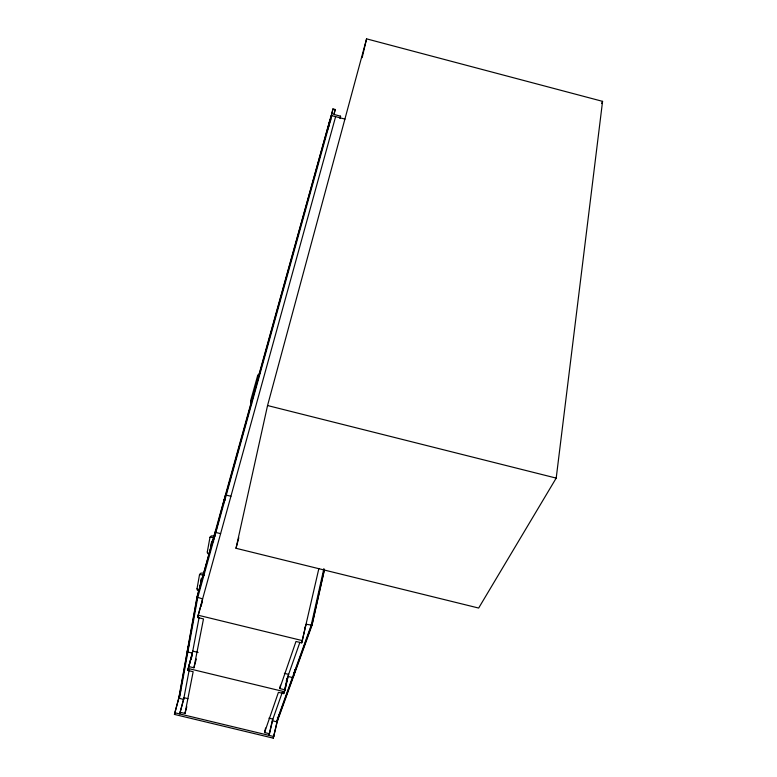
<?xml version="1.0" encoding="UTF-8"?>
<svg xmlns="http://www.w3.org/2000/svg" width="777" height="777" viewBox="0 0 777 777"><rect width="100%" height="100%" fill="white"/><g stroke="black" fill="none" stroke-linecap="round" stroke-linejoin="round"><path stroke-width="1.17" d="M215.19 535.984L211.276 535.907L209.994 537.247L207.294 552L207.556 553.331L209.363 554.739M260.12 373.378L257.673 375.514L250.582 400.903L251.661 403.982M189.238 669.735L183.644 699.407L179.438 698.397L178.943 697.241L187.208 651.369L189.141 644.366M192.375 653.117L187.849 652.02L187.315 650.767L196.979 597.076L214.724 533.391L215.841 532.468L215.142 531.876L225.126 496.027L226.233 495.114L225.534 494.56L330.876 116.433L331.798 115.647L197.688 597.746L179.438 698.397M556.206 478.108L602.573 101.35L366.579 38.85L267.55 405.536L236.014 548.29L478.661 608.051L556.206 478.108L267.55 405.536M278.826 715.054L273.271 738.15L174.427 714.413L180.72 690.471M199.135 591.472L197.29 590.064L197.018 588.743L199.553 574.485L200.855 573.164L203.341 573.018M179.759 693.978L187.723 649.834M201.534 578.234L200.349 586.179M210.625 547.824L211.868 541.151M187.927 698.64L183.964 697.688L179.691 713.927L183.838 698.708M180.011 712.237L184.994 713.432L193.152 671.716L187.811 670.425L192.754 651.116L198.096 652.418M188.539 666.501L193.92 667.802L203.487 618.929L197.679 617.511L198.116 615.209L335.625 116.647M212.888 541.928L213.782 537.179L197.513 595.571L188.199 647.222L189.151 643.764M213.151 541.715L214.724 533.391M213.801 539.015L215.142 531.876M191.259 659.061L199.038 617.783M201.262 606.031L202.593 598.941L196.979 597.076M214.51 536.441L224.203 499.766L225.301 500.038M223.747 502.117L224.203 499.766M223.99 501.923L225.126 496.027M223.951 502.816L225.534 494.56M225.281 496.95L330.07 119.648L330.973 119.881M328.001 129.069L330.07 119.648M328.778 126.097L332.945 108.906L335.188 109.489L334.139 114.229M331.119 117.191L332.945 108.906M323.873 568.628L311.13 625.456L276.476 721.755L272.3 720.755L282.304 692.336M324.378 569.424L312.247 623.61L294.396 673.135L295.192 669.599M299.864 642.404L287.898 676.427L292.395 677.515L293.463 676.65L312.043 625.194L324.475 569.667M284.372 673.329L288.626 674.358L285.072 689.85L279.73 688.558L295.988 641.462L301.748 642.87L305.458 626.515M301.748 642.87L318.881 568.482M293.492 675.631L294.298 672.105M276.476 721.755L277.467 720.959L293.259 677.223L295.075 669.58M340.035 118.531L340.569 116.181L333.828 114.413L335.188 109.489M273.271 738.15L277.34 720.434M268.939 718.152L272.882 719.104L269.493 733.731L264.539 732.546L278.428 692.326L283.741 693.618L287.276 678.195M287.655 677.554L284.401 691.734L188.18 668.473L192.337 653.253M272.193 721.221L268.92 735.353L269.493 733.731M279.73 688.558L280.497 685.236M264.539 732.546L265.588 728.039M362.16 57.653L366.579 38.85M236.014 548.29L238.821 537.771M184.994 713.432L186.81 706.72M193.92 667.802L196.309 659.013M174.427 714.413L179.875 694.531M187.811 670.425L191.997 655.108M340.122 117.832L340.569 116.181M197.679 617.511L202.156 601.281M286.295 680.973L287.5 677.563M305.05 627.67L306.255 624.261L312.043 625.194M283.741 693.618L285.072 689.85M278.729 716.579L293.084 676.767M601.592 103.555L602.573 101.35M292.395 677.515L293.259 677.223M257.673 375.514L258.916 374.32M202.331 578.389L201.272 578.768L199.893 587.839M197.018 588.743L197.572 589.073M207.294 552L207.818 552.369M213.636 541.384L211.645 541.588L210.149 550.98M213.257 537.461L209.994 537.247M277.34 717.482L278.321 717.715M174.718 712.732L273.863 736.538M198.116 615.209L302.535 640.656M215.841 532.468L220.61 533.644M226.233 495.114L230.915 496.27M331.119 115.472L344.988 119.104M204.273 575.262L199.553 574.485M187.208 651.369L187.849 652.02M251 402.564L250.582 400.903"/></g></svg>
